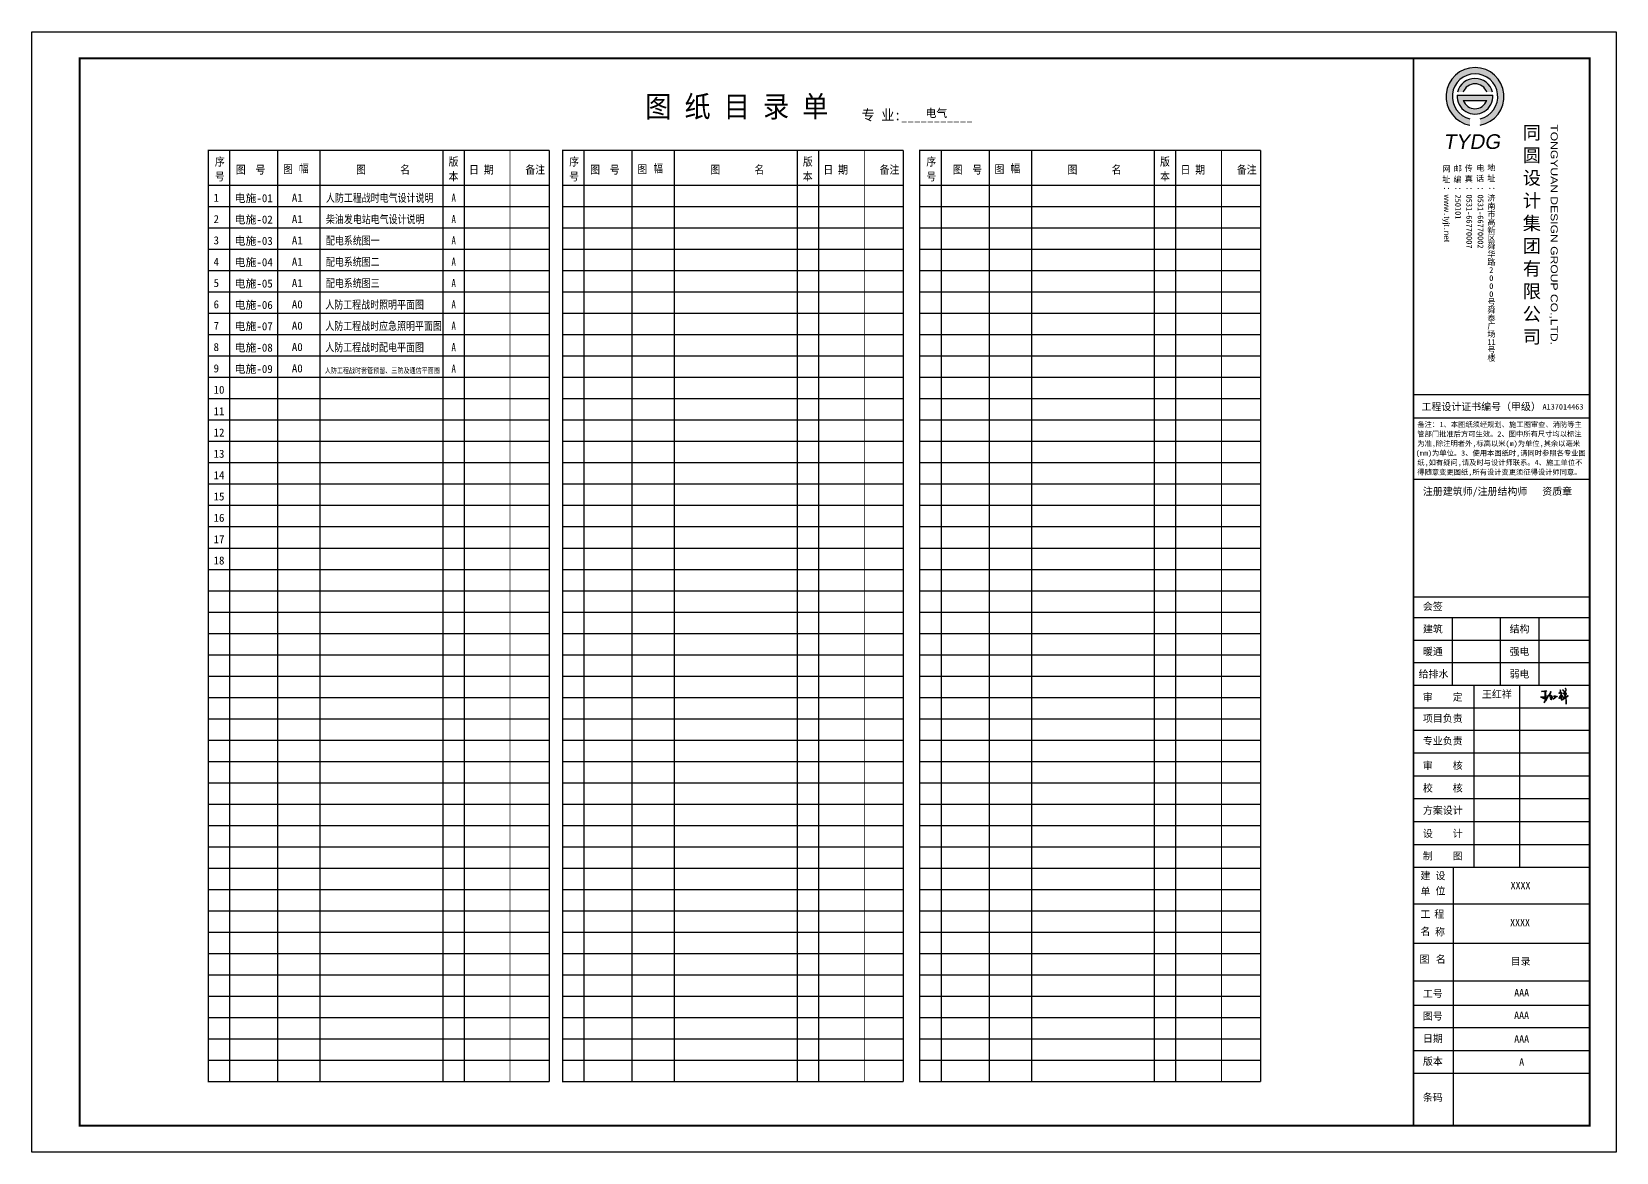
# Model space of a CAD drawing. Extents: x 1680526 to 2359975, y 920307 to 3738831.
# Drawn here: x 1680526 to 1739926, y 992526 to 1034527 of the extents above; entities that cross this region are included whole.
import ezdxf
from ezdxf.enums import TextEntityAlignment as Align

# ---------------------------------------------------------------- set-up
doc = ezdxf.new("R2010")
doc.units = 0
doc.header["$LTSCALE"] = 1000
doc.layers.add('ECA_TK', color=7, linetype='Continuous')
doc.layers.add('tk', color=7, linetype='Continuous')
doc.styles.add('CCDI_T0G_01', font='arial.ttf')
doc.styles.add('SUNTXT', font='', dxfattribs={"height": 273})
doc.styles.add('tyad', font='swissk.ttf', dxfattribs={"height": 2.5})
doc.styles.add('TYDG_01', font='', dxfattribs={"width": 0.8})
doc.styles.add('TYDG_03', font='simhei.ttf', dxfattribs={"width": 0.8})
doc.styles.add('黑体', font='simhei.ttf', dxfattribs={"height": 10})
doc.styles.get('SUNTXT').set_extended_font_data('SimSun')
doc.styles.get('TYDG_01').set_extended_font_data('SimSun')
pattern_1 = [(45, (1011.0306, -2561.273), (-2.1213203, 2.1213203), [])]

# ---------------------------------------------------------------- blocks, each defined once
blk = doc.blocks.new('10B_A2')
at = {"layer": 'ECA_TK'}
h = blk.add_hatch(color=256, dxfattribs=at)
h.paths.add_polyline_path([(539.16, 384.97), (539.16, 387.39, -8.823966), (542.97, 387.39), (542.97, 384.98, 11.333343)])
h.paths.add_polyline_path([(534.52, 397.34), (536.6, 397.34, -0.711417), (545.46, 397.34), (547.54, 397.34, 0.79114)], flags=17)
h.paths.add_polyline_path([(534.36, 396.27, 1.071858), (547.7, 396.27)], flags=17)
h.paths.add_polyline_path([(545.44, 394.21, -0.701619), (536.62, 394.21)], flags=16)
for p, q in [((0, 420), (594, 420)), ((0, 0), (0, 420)), ((594, 420), (594, 0)), ((518, 10), (518, 410)), ((518, 10), (518, 410)), ((518, 10), (518, 410)), ((518, 10), (518, 410)), ((534.36, 396.27), (547.7, 396.27)), ((536.62, 394.21), (545.44, 394.21)), ((518, 208.19), (584, 208.19)), ((518, 200.44), (584, 200.44)), ((532.58, 175.09), (532.58, 200.44)), ((550.5, 200.44), (550.5, 175.09)), ((565.08, 175.09), (565.08, 200.44)), ((518, 191.99), (584, 191.99)), ((518, 183.54), (584, 183.54)), ((518, 175.09), (584, 175.09)), ((540.68, 106.89), (540.68, 175.09)), ((557.77, 175.09), (557.77, 106.89)), ((518, 166.64), (584, 166.64)), ((518, 158.19), (584, 158.19)), ((518, 149.74), (584, 149.74)), ((518, 141.09), (584, 141.09)), ((518, 132.64), (584, 132.64)), ((518, 123.99), (584, 123.99)), ((518, 115.34), (584, 115.34)), ((518, 106.89), (584, 106.89)), ((533.03, 10), (533.03, 106.89)), ((518, 93.15), (584, 93.15)), ((518, 78.44), (584, 78.44)), ((584, 64.19), (518, 64.19)), ((518, 55.16), (584, 55.16)), ((584, 46.61), (518, 46.61)), ((584, 38.06), (518, 38.06)), ((584, 29.51), (518, 29.51)), ((594, 0), (0, 0))]:
    blk.add_line(p, q, dxfattribs=at)
at = {"layer": 'ECA_TK', "const_width": 0.8}
blk.add_lwpolyline([(18, 410), (18, 10), (584, 10), (584, 410)], close=True, dxfattribs=at)
at = {"layer": 'ECA_TK', "const_width": 0.5}
for points in [[(518, 410), (518, 10)], [(584, 283.96), (518, 283.96)], [(584, 283.96), (518, 283.96)], [(584, 283.96), (518, 283.96)], [(584, 275.25), (518, 275.25)], [(518, 252.19), (584, 252.19)]]:
    blk.add_lwpolyline(points, dxfattribs=at)
at = {"layer": 'ECA_TK'}
for centre, radius, start, end in [((541.05, 395.69), 10.88, 280.13244, 259.96265), ((541.05, 395.69), 8.52, 282.99261, 257.13015), ((541.03, 395.8), 6.69, 13.30217, 166.69783), ((541.03, 395.8), 4.69, 19.14259, 160.85741), ((541.03, 395.8), 6.69, 176.02725, 3.97275), ((541.03, 395.8), 4.69, 199.89154, 340.10846)]:
    blk.add_arc(centre, radius, start, end, dxfattribs=at)
at = {"layer": 'ECA_TK', "style": 'tyad', "oblique": 10}
blk.add_text('TYDG', height=5.5, dxfattribs=at).set_placement((529.12, 376.06))
at = {"layer": 'ECA_TK'}
for s, height, style, p in [('同', 5, '黑体', (558.94, 379.7)), ('圆', 5, '黑体', (558.94, 371.2)), ('网', 2.18, 'SUNTXT', (528.88, 367.55)), ('邮', 2.18, 'SUNTXT', (533.08, 367.58)), ('传', 2.18, 'SUNTXT', (537.17, 367.71)), ('电', 2.18, 'SUNTXT', (541.57, 367.81)), ('地', 2.18, 'SUNTXT', (545.61, 367.94)), ('设', 5, '黑体', (558.94, 362.7)), ('址', 2.18, 'SUNTXT', (528.74, 363.6)), ('编', 2.18, 'SUNTXT', (532.97, 363.57)), ('真', 2.18, 'SUNTXT', (537.17, 363.71)), ('话', 2.18, 'SUNTXT', (541.39, 363.87)), ('址', 2.18, 'SUNTXT', (545.62, 363.99)), ('济', 2.18, 'SUNTXT', (545.67, 356.58)), ('计', 5, '黑体', (558.94, 354.2)), ('市', 2.18, 'SUNTXT', (545.67, 350.58)), ('南', 2.18, 'SUNTXT', (545.67, 353.58)), ('集', 5, '黑体', (558.94, 345.7)), ('新', 2.18, 'SUNTXT', (545.67, 344.58)), ('高', 2.18, 'SUNTXT', (545.67, 347.58)), ('舜', 2.18, 'SUNTXT', (545.67, 338.58)), ('区', 2.18, 'SUNTXT', (545.67, 341.58)), ('团', 5, '黑体', (558.94, 337.2)), ('路', 2.18, 'SUNTXT', (545.67, 332.58)), ('华', 2.18, 'SUNTXT', (545.67, 335.58)), ('有', 5, '黑体', (558.94, 328.7)), ('2', 2.18, 'SUNTXT', (546.36, 329.58)), ('0', 2.18, 'SUNTXT', (546.36, 326.58)), ('0', 2.18, 'SUNTXT', (546.36, 323.58)), ('0', 2.18, 'SUNTXT', (546.36, 320.58)), ('限', 5, '黑体', (558.94, 320.2)), ('舜', 2.18, 'SUNTXT', (545.67, 314.58)), ('号', 2.18, 'SUNTXT', (545.67, 317.58)), ('公', 5, '黑体', (558.94, 311.7)), ('泰', 2.18, 'SUNTXT', (545.67, 311.58)), ('广', 2.18, 'SUNTXT', (545.67, 308.58)), ('场', 2.18, 'SUNTXT', (545.67, 305.58)), ('11', 2.18, 'SUNTXT', (545.67, 302.58)), ('司', 5, '黑体', (558.94, 303.2)), ('楼', 2.18, 'SUNTXT', (545.69, 296.58)), ('号', 2.18, 'SUNTXT', (545.67, 299.58)), ('备注：', 1.949, 'SUNTXT', (519.4, 271.82)), ('1', 1.95, 'SUNTXT', (527.72, 271.82)), ('、本图纸须经规划、施工图审查、消防等主', 1.9493, 'SUNTXT', (529.23, 271.82)), ('管部门批准后方可生效。2、图中所有尺寸均以标注', 1.9493, 'SUNTXT', (519.4, 268.25)), ('(mm)为单位。3、使用本图纸时,请同时参照各专业图', 1.9493, 'SUNTXT', (518.81, 261.1)), ('为准,除注明者外,标高以米(m)为单位,其余以毫米', 1.9493, 'SUNTXT', (519.4, 264.67)), ('得随意变更图纸,所有设计变更须征得设计师同意。', 1.9493, 'SUNTXT', (519.4, 253.97)), ('纸,如有疑问,请及时与设计师联系。4、施工单位不', 1.9493, 'SUNTXT', (519.4, 257.54))]:
    blk.add_text(s, height=height, dxfattribs=dict(at, style=style)).set_placement(p)
at = {"layer": 'ECA_TK', "style": 'CCDI_T0G_01', "width": 1.25}
blk.add_text('TONGYUAN DESIGN GROUP CO.,LTD.', height=2.6, rotation=270, dxfattribs=at).set_placement((569.42, 385.28))
at = {"layer": 'ECA_TK', "linetype": 'Continuous', "style": 'SUNTXT'}
for s, height, p in [('工程设计证书编号（甲级）', 2.7342, (520.97, 278.09)), ('A137014463', 2.051, (566.34, 278.39)), ('注册建筑师/注册结构师   资质章', 2.7342, (521.5, 246.34)), ('会签', 2.734, (521.5, 203.24)), ('建筑', 2.734, (521.5, 194.79)), ('结构', 2.734, (554, 194.79)), ('暖通', 2.734, (521.5, 186.34)), ('强电', 2.734, (554, 186.34)), ('给排水', 2.734, (519.9, 177.89)), ('弱电', 2.734, (554, 177.89)), ('审    定', 2.734, (521.5, 169.24)), ('项目负责', 2.734, (521.5, 161.27)), ('专业负责', 2.734, (521.5, 152.82)), ('审    核', 2.734, (521.5, 143.6)), ('校    核', 2.734, (521.5, 135.15)), ('方案设计', 2.734, (521.5, 126.79)), ('设    计', 2.734, (521.5, 118.14)), ('制    图', 2.734, (521.5, 109.69)), ('建', 2.73, (520.59, 102.31)), ('设', 2.73, (526.21, 102.29)), ('单', 2.73, (520.59, 96.43)), ('位', 2.73, (526.21, 96.63)), ('工', 2.73, (520.58, 87.89)), ('程', 2.73, (525.78, 87.95)), ('名', 2.73, (520.58, 81.43)), ('称', 2.73, (526.05, 81.23)), ('图', 2.73, (520.25, 70.99)), ('名', 2.73, (526.34, 70.99)), ('工号', 2.734, (521.5, 58.07)), ('图号', 2.734, (521.5, 49.69)), ('日期', 2.734, (521.5, 41.28)), ('版本', 2.734, (521.5, 32.73)), ('条码', 2.734, (521.5, 19.24))]:
    blk.add_text(s, height=height, dxfattribs=at).set_placement(p)
at = {"layer": 'ECA_TK', "char_height": 2.18, "width": 39.1789, "attachment_point": 1, "rotation": 270, "style": 'SUNTXT'}
for s, insert in [('：{\\fArial|b0|i0|c134|p32;www}.{\\fArial|b0|i0|c134|p32;tyjt}.{\\fArial|b0|i0|c134|p32;net\\fArial|b0|i0|c0|p32;}', (531.56, 362.02)), ('：250101', (535.78, 362.02)), ('：0531-66770007', (540, 362.02)), ('：0531-66770002', (544.22, 362.02)), ('：', (548.56, 362.02))]:
    blk.add_mtext(s, dxfattribs=dict(at, insert=insert))
blk = doc.blocks.new('王红祥')
h = blk.add_hatch()
h.set_pattern_fill('ANSI31', color=256, scale=24, style=0)
h.set_pattern_definition(pattern_1)
h.paths.add_polyline_path([(-351, 38), (-352, 55), (-354, 85), (-353, 107), (-360, 140), (-357, 170), (-361, 206), (-363, 258), (-360, 295), (-358, 317), (-349, 324), (-331, 328), (-309, 329), (-299, 335), (-296, 342), (-328, 350), (-352, 347), (-379, 342), (-407, 341), (-431, 335), (-448, 333), (-473, 330), (-499, 335), (-519, 336), (-564, 336), (-582, 331), (-577, 314), (-521, 317), (-508, 316), (-470, 314), (-451, 314), (-427, 315), (-403, 317), (-381, 322), (-381, 314), (-381, 295), (-382, 278), (-383, 261), (-377, 193), (-377, 162), (-377, 132), (-375, 103), (-376, 73), (-376, 28), (-372, -8), (-390, -8), (-403, -1), (-418, 8), (-432, 7), (-445, 13), (-472, 13), (-505, 14), (-527, 13), (-548, 12), (-588, 16), (-611, 10), (-619, 4), (-623, -1), (-619, -6), (-612, -14), (-592, -18), (-573, -31), (-547, -49), (-526, -57), (-496, -72), (-472, -84), (-455, -91), (-427, -104), (-398, -112), (-373, -119), (-352, -134), (-356, -155), (-367, -174), (-374, -192), (-384, -209), (-397, -223), (-403, -235), (-421, -260), (-429, -277), (-433, -286), (-444, -302), (-443, -311), (-429, -311), (-412, -286), (-393, -260), (-381, -241), (-373, -221), (-363, -207), (-335, -159), (-316, -132), (-291, -95), (-286, -76), (-260, -41), (-248, -21), (-234, 9), (-224, 29), (-214, 53), (-205, 65), (-188, 87), (-182, 109), (-193, 102), (-214, 77), (-224, 58), (-237, 37), (-249, 15), (-252, -1), (-263, -22), (-282, -42), (-293, -65), (-324, -106), (-337, -124), (-339, -80), (-343, -56), (-345, -37), (-345, -18), (-354, 5)])
h.paths.add_polyline_path([(-371, -24), (-363, -49), (-362, -67), (-357, -90), (-350, -123), (-381, -106), (-403, -95), (-436, -79), (-481, -57), (-508, -46), (-552, -24), (-575, -14), (-594, 0), (-560, -5), (-515, -5), (-508, -5), (-473, -5), (-450, -5), (-399, -15)], flags=16)
h = blk.add_hatch()
h.set_pattern_fill('ANSI31', color=256, scale=24, style=0)
h.set_pattern_definition(pattern_1)
h.paths.add_polyline_path([(-26, 73), (-31, 86), (-37, 94), (-64, 91), (-100, 83), (-112, 68), (-133, 61), (-137, 65), (-141, 69), (-140, 81), (-135, 89), (-131, 99), (-125, 112), (-121, 126), (-116, 146), (-100, 187), (-86, 235), (-78, 256), (-71, 275), (-67, 295), (-73, 305), (-77, 299), (-85, 271), (-111, 192), (-132, 137), (-148, 91), (-155, 56), (-145, 49), (-129, 42), (-106, 60), (-86, 67), (-69, 76), (-50, 76), (-43, 76), (-43, 66), (-43, 50), (-44, 40), (-51, 19), (-52, 8), (-58, -2), (-65, -11), (-76, -21), (-89, -35), (-101, -48), (-115, -65), (-102, -71), (-86, -54), (-73, -41), (-61, -26), (-49, -13), (-31, -8), (-14, -6), (4, -4), (9, -12), (6, -21), (1, -33), (-4, -46), (-15, -68), (-23, -84), (-38, -113), (-55, -136), (-66, -143), (-70, -155), (-58, -153), (-47, -147), (-36, -135), (-32, -126), (-13, -93), (-1, -72), (11, -40), (17, -21), (18, -9), (11, 4), (-7, 9), (-27, 5), (-45, -3), (-42, 10), (-40, 24), (-35, 35), (-31, 42), (-23, 61)])
h = blk.add_hatch()
h.set_pattern_fill('ANSI31', color=256, scale=24, style=0)
h.set_pattern_definition(pattern_1)
h.paths.add_polyline_path([(192, -30), (224, -5), (261, 20), (288, 35), (285, 45), (266, 41), (252, 30), (237, 20), (201, -6), (172, -34), (178, -12), (187, 6), (193, 35), (192, 46), (190, 55), (187, 62), (179, 64), (149, 63), (122, 58), (96, 46), (78, 35), (77, 29), (84, 29), (93, 33), (107, 40), (124, 49), (138, 52), (159, 56), (181, 56), (183, 46), (185, 36), (185, 26), (181, 11), (175, 3), (169, -14), (163, -24), (157, -42), (143, -54), (135, -63), (123, -72), (109, -82), (94, -94), (84, -100), (76, -114), (86, -115), (95, -107), (105, -103), (112, -95), (137, -75), (165, -55)])
h = blk.add_hatch()
h.set_pattern_fill('ANSI31', color=256, scale=24, style=0)
h.set_pattern_definition(pattern_1)
h.paths.add_polyline_path([(526, 93), (517, 97), (522, 136), (529, 163), (533, 197), (540, 230), (528, 251), (513, 257), (499, 257), (474, 250), (450, 243), (420, 230), (399, 223), (393, 214), (411, 216), (436, 222), (467, 235), (498, 243), (517, 242), (526, 226), (521, 189), (514, 154), (506, 112), (490, 90), (469, 63), (450, 21), (431, -22), (407, -54), (394, -73), (402, -76), (411, -69), (426, -51), (445, -18), (462, 18), (477, 56), (497, 83), (510, 89), (540, 68), (538, 43), (534, 25), (533, 5), (526, -16), (519, -41), (510, -70), (500, -93), (489, -113), (495, -127), (505, -115), (516, -97), (522, -73), (534, -41), (542, -5), (547, 20), (557, 47), (559, 64), (568, 72), (582, 73), (587, 67), (598, 50), (600, 32), (610, 9), (615, -9), (623, -11), (618, 14), (611, 38), (607, 57), (579, 86), (563, 86), (550, 77), (536, 88)])
h = blk.add_hatch()
h.set_pattern_fill('ANSI31', color=256, scale=24, style=0)
h.set_pattern_definition(pattern_1)
h.paths.add_polyline_path([(492, 348), (486, 372), (479, 385), (467, 390), (450, 393), (448, 383), (469, 378), (476, 358), (479, 340), (472, 327), (468, 310), (456, 292), (449, 273), (472, 294), (485, 317), (491, 330)])
h = blk.add_hatch()
h.set_pattern_fill('ANSI31', color=256, scale=24, style=0)
h.set_pattern_definition(pattern_1)
h.paths.add_polyline_path([(788, 134), (797, 143), (811, 181), (796, 194), (786, 190), (765, 182), (769, 213), (773, 218), (780, 230), (788, 255), (778, 265), (763, 241), (756, 213), (745, 191), (744, 174), (733, 163), (720, 153), (704, 142), (688, 132), (686, 120), (701, 119), (715, 130), (753, 162), (777, 134), (769, 170), (792, 181), (799, 172), (788, 148), (777, 134), (753, 162), (764, 132), (762, 114), (765, 81), (773, 40), (776, 18), (777, -7), (735, -31), (680, -67), (617, -117), (539, -175), (567, -165), (615, -133), (673, -93), (722, -58), (777, -26), (785, -100), (790, -172), (792, -235), (794, -296), (792, -346), (790, -397), (798, -376), (807, -302), (807, -196), (791, -20), (840, 13), (866, 26), (894, 48), (913, 59), (910, 78), (888, 72), (862, 48), (836, 31), (789, 1), (786, 22), (783, 48), (779, 90), (778, 110)])
h = blk.add_hatch()
h.set_pattern_fill('ANSI31', color=256, scale=24, style=0)
h.set_pattern_definition(pattern_1)
h.paths.add_polyline_path([(670, 356), (653, 365), (635, 385), (623, 396), (613, 398), (607, 391), (619, 381), (635, 366), (654, 351), (672, 337), (685, 330), (687, 337), (678, 347)])
h = blk.add_hatch()
h.set_pattern_fill('ANSI31', color=256, scale=24, style=0)
h.set_pattern_definition(pattern_1)
h.paths.add_polyline_path([(706, 2), (688, -24), (665, -60), (617, -117), (681, -53), (706, -14), (729, 22), (742, 39), (765, 81), (762, 114), (754, 84), (730, 43)])
h = blk.add_hatch()
h.set_pattern_fill('ANSI31', color=256, scale=24, style=0)
h.set_pattern_definition(pattern_1)
h.paths.add_polyline_path([(715, 258), (694, 235), (661, 218), (645, 209), (635, 189), (649, 186), (659, 198), (698, 221), (726, 241), (744, 250), (763, 241), (778, 265), (757, 262), (751, 269), (752, 288), (774, 327), (793, 385), (798, 413), (794, 441), (770, 466), (762, 477), (747, 473), (761, 461), (771, 450), (780, 440), (785, 421), (780, 393), (769, 352), (748, 309), (730, 280)])
for p, q in [((777, 134), (753, 162)), ((765, 81), (762, 114)), ((763, 241), (778, 265))]:
    blk.add_line(p, q)
for points in [[(-582, 331), (-564, 336), (-519, 336), (-499, 335), (-473, 330), (-448, 333), (-431, 335), (-407, 341), (-379, 342), (-352, 347), (-328, 350), (-296, 342), (-299, 335), (-309, 329), (-331, 328), (-349, 324), (-358, 317), (-360, 295), (-363, 258), (-361, 206), (-357, 170), (-360, 140), (-353, 107), (-354, 85), (-352, 55), (-351, 38), (-354, 5), (-345, -18), (-345, -37), (-343, -56), (-339, -80), (-337, -124), (-324, -106), (-293, -65), (-282, -42), (-263, -22), (-252, -1), (-249, 15), (-237, 37), (-224, 58), (-214, 77), (-193, 102), (-182, 109), (-188, 87), (-205, 65), (-214, 53), (-224, 29), (-234, 9), (-248, -21), (-260, -41), (-286, -76), (-291, -95), (-316, -132), (-335, -159), (-363, -207), (-373, -221), (-381, -241), (-393, -260), (-412, -286), (-429, -311), (-443, -311), (-444, -302), (-433, -286), (-429, -277), (-421, -260), (-403, -235), (-397, -223), (-384, -209), (-374, -192), (-367, -174), (-356, -155), (-352, -134), (-373, -119), (-398, -112), (-427, -104), (-455, -91), (-472, -84), (-496, -72), (-526, -57), (-547, -49), (-573, -31), (-592, -18), (-612, -14), (-619, -6), (-623, -1), (-619, 4), (-611, 10), (-588, 16), (-548, 12), (-527, 13), (-505, 14), (-472, 13), (-445, 13), (-432, 7), (-418, 8), (-403, -1), (-390, -8), (-372, -8), (-376, 28), (-376, 73), (-375, 103), (-377, 132), (-377, 162), (-377, 193), (-383, 261), (-382, 278), (-381, 295), (-381, 314), (-381, 322), (-403, 317), (-427, 315), (-451, 314), (-470, 314), (-508, 316), (-521, 317), (-577, 314), (-582, 331)], [(-594, 0), (-560, -5), (-515, -5), (-508, -5), (-473, -5), (-450, -5), (-399, -15), (-371, -24), (-363, -49), (-362, -67), (-357, -90), (-350, -123), (-381, -106), (-403, -95), (-436, -79), (-481, -57), (-508, -46), (-552, -24), (-575, -14), (-594, 0)], [(-73, 305), (-67, 295), (-71, 275), (-78, 256), (-86, 235), (-100, 187), (-116, 146), (-121, 126), (-125, 112), (-131, 99), (-135, 89), (-140, 81), (-141, 69), (-137, 65), (-133, 61), (-112, 68), (-100, 83), (-64, 91), (-37, 94), (-31, 86), (-26, 73), (-23, 61), (-31, 42), (-35, 35), (-40, 24), (-42, 10), (-45, -3), (-27, 5), (-7, 9), (11, 4), (18, -9), (17, -21), (11, -40), (-1, -72), (-13, -93), (-32, -126), (-36, -135), (-47, -147), (-58, -153), (-70, -155), (-66, -143), (-55, -136), (-38, -113), (-23, -84), (-15, -68), (-4, -46), (1, -33), (6, -21), (9, -12), (4, -4), (-14, -6), (-31, -8), (-49, -13), (-61, -26), (-73, -41), (-86, -54), (-102, -71), (-115, -65), (-101, -48), (-89, -35), (-76, -21), (-65, -11), (-58, -2), (-52, 8), (-51, 19), (-44, 40), (-43, 50), (-43, 66), (-43, 76), (-50, 76), (-69, 76), (-86, 67), (-106, 60), (-129, 42), (-145, 49), (-155, 56), (-148, 91), (-132, 137), (-111, 192), (-85, 271), (-77, 299), (-73, 305)], [(78, 35), (96, 46), (122, 58), (149, 63), (179, 64), (187, 62), (190, 55), (192, 46), (193, 35), (187, 6), (178, -12), (172, -34), (201, -6), (237, 20), (252, 30), (266, 41), (285, 45), (288, 35), (261, 20), (224, -5), (192, -30), (165, -55), (137, -75), (112, -95), (105, -103), (95, -107), (86, -115), (76, -114), (84, -100), (94, -94), (109, -82), (123, -72), (135, -63), (143, -54), (157, -42), (163, -24), (169, -14), (175, 3), (181, 11), (185, 26), (185, 36), (183, 46), (181, 56), (159, 56), (138, 52), (124, 49), (107, 40), (93, 33), (84, 29), (77, 29), (78, 35)], [(536, 88), (550, 77), (563, 86), (579, 86), (607, 57), (611, 38), (618, 14), (623, -11), (615, -9), (610, 9), (600, 32), (598, 50), (587, 67), (582, 73), (568, 72), (559, 64), (557, 47), (547, 20), (542, -5), (534, -41), (522, -73), (516, -97), (505, -115), (495, -127), (489, -113), (500, -93), (510, -70), (519, -41), (526, -16), (533, 5), (534, 25), (538, 43), (540, 68), (510, 89), (497, 83), (477, 56), (462, 18), (445, -18), (426, -51), (411, -69), (402, -76), (394, -73), (407, -54), (431, -22), (450, 21), (469, 63), (490, 90), (506, 112), (514, 154), (521, 189), (526, 226), (517, 242), (498, 243), (467, 235), (436, 222), (411, 216), (393, 214), (399, 223)], [(399, 223), (420, 230), (450, 243), (474, 250), (499, 257), (513, 257), (528, 251), (540, 230), (533, 197), (529, 163), (522, 136), (517, 97), (526, 93), (536, 88)], [(448, 383), (469, 378), (476, 358), (479, 340), (472, 327), (468, 310), (456, 292), (449, 273), (472, 294), (485, 317), (491, 330), (492, 348), (486, 372), (479, 385), (467, 390), (450, 393), (448, 383)], [(747, 473), (761, 461), (771, 450), (780, 440), (785, 421), (780, 393), (769, 352), (748, 309), (730, 280), (715, 258), (694, 235), (661, 218), (645, 209), (635, 189), (649, 186), (659, 198), (698, 221), (726, 241), (744, 250), (763, 241), (756, 213), (745, 191), (744, 174), (733, 163), (720, 153), (704, 142), (688, 132), (686, 120), (701, 119), (715, 130), (753, 162), (764, 132), (762, 114), (754, 84), (730, 43), (706, 2), (688, -24), (665, -60), (617, -117), (681, -53), (706, -14), (729, 22), (742, 39), (765, 81), (773, 40), (776, 18), (777, -7), (735, -31), (680, -67), (617, -117), (585, -141), (617, -117), (617, -117), (539, -175), (567, -165), (615, -133), (673, -93), (722, -58), (777, -26), (785, -100), (790, -172), (792, -235), (794, -296), (792, -346), (790, -397), (798, -376), (807, -302), (807, -196), (791, -20), (840, 13), (866, 26), (894, 48), (913, 59), (910, 78), (888, 72), (862, 48), (836, 31), (789, 1), (786, 22), (783, 48), (779, 90), (778, 110), (788, 134), (797, 143), (811, 181), (796, 194), (786, 190), (765, 182), (769, 213), (773, 218), (780, 230), (788, 255), (778, 265), (757, 262), (751, 269), (752, 288), (774, 327), (793, 385), (798, 413), (794, 441), (770, 466), (762, 477), (747, 473)], [(613, 398), (607, 391), (619, 381), (635, 366), (654, 351), (672, 337), (685, 330), (687, 337), (678, 347), (670, 356), (653, 365), (635, 385), (623, 396), (613, 398)], [(769, 170), (792, 181), (799, 172), (788, 148), (777, 134), (769, 170)]]:
    blk.add_lwpolyline(points)

msp = doc.modelspace()

# ---------------------------------------------------------------- linework, layer by layer
at = {"color": 7}
for p, q in [((1687943.7, 1030075.2), (1687943.7, 995175.2)), ((1687943.7, 1030075.2), (1687943.7, 995175.2)), ((1689741.6, 1030075.2), (1689741.6, 995175.2)), ((1689741.6, 1030075.2), (1689741.6, 995175.2)), ((1691330.4, 1030075.2), (1691330.4, 995175.2)), ((1691330.4, 1030075.2), (1691330.4, 995175.2)), ((1695937.5, 1030075.2), (1695937.5, 995175.2)), ((1696737.5, 1030075.2), (1696737.5, 995175.2)), ((1701224.7, 1030075.2), (1701224.7, 995175.2)), ((1701224.7, 1030075.2), (1701224.7, 995175.2)), ((1703022.6, 1030075.2), (1703022.6, 995175.2)), ((1703022.6, 1030075.2), (1703022.6, 995175.2)), ((1704611.5, 1030075.2), (1704611.5, 995175.2)), ((1704611.5, 1030075.2), (1704611.5, 995175.2)), ((1709218.6, 1030075.2), (1709218.6, 995175.2)), ((1710018.6, 1030075.2), (1710018.6, 995175.2)), ((1714614.1, 1030075.2), (1714614.1, 995175.2)), ((1714614.1, 1030075.2), (1714614.1, 995175.2)), ((1716412, 1030075.2), (1716412, 995175.2)), ((1716412, 1030075.2), (1716412, 995175.2)), ((1718000.9, 1030075.2), (1718000.9, 995175.2)), ((1718000.9, 1030075.2), (1718000.9, 995175.2)), ((1722608, 1030075.2), (1722608, 995175.2)), ((1723408, 1030075.2), (1723408, 995175.2)), ((1687143.7, 1028775.2), (1699924.7, 1028775.2)), ((1700424.7, 1028775.2), (1713205.8, 1028775.2)), ((1713814.1, 1028775.2), (1726595.2, 1028775.2)), ((1687143.7, 1027975.2), (1699924.7, 1027975.2)), ((1700424.7, 1027975.2), (1713205.8, 1027975.2)), ((1713814.1, 1027975.2), (1726595.2, 1027975.2)), ((1687143.7, 1027175.2), (1699924.7, 1027175.2)), ((1700424.7, 1027175.2), (1713205.8, 1027175.2)), ((1713814.1, 1027175.2), (1726595.2, 1027175.2)), ((1687143.7, 1026375.2), (1699924.7, 1026375.2)), ((1700424.7, 1026375.2), (1713205.8, 1026375.2)), ((1713814.1, 1026375.2), (1726595.2, 1026375.2)), ((1687143.7, 1025575.2), (1699924.7, 1025575.2)), ((1700424.7, 1025575.2), (1713205.8, 1025575.2)), ((1713814.1, 1025575.2), (1726595.2, 1025575.2)), ((1687143.7, 1024775.2), (1699924.7, 1024775.2)), ((1700424.7, 1024775.2), (1713205.8, 1024775.2)), ((1713814.1, 1024775.2), (1726595.2, 1024775.2)), ((1687143.7, 1023975.2), (1699924.7, 1023975.2)), ((1700424.7, 1023975.2), (1713205.8, 1023975.2)), ((1713814.1, 1023975.2), (1726595.2, 1023975.2)), ((1687143.7, 1023175.2), (1699924.7, 1023175.2)), ((1700424.7, 1023175.2), (1713205.8, 1023175.2)), ((1713814.1, 1023175.2), (1726595.2, 1023175.2)), ((1687143.7, 1022375.2), (1699924.7, 1022375.2)), ((1700424.7, 1022375.2), (1713205.8, 1022375.2)), ((1713814.1, 1022375.2), (1726595.2, 1022375.2)), ((1687143.7, 1021575.2), (1699924.7, 1021575.2)), ((1700424.7, 1021575.2), (1713205.8, 1021575.2)), ((1713814.1, 1021575.2), (1726595.2, 1021575.2)), ((1687143.7, 1020775.2), (1699924.7, 1020775.2)), ((1700424.7, 1020775.2), (1713205.8, 1020775.2)), ((1713814.1, 1020775.2), (1726595.2, 1020775.2)), ((1687143.7, 1019975.2), (1699924.7, 1019975.2)), ((1700424.7, 1019975.2), (1713205.8, 1019975.2)), ((1713814.1, 1019975.2), (1726595.2, 1019975.2)), ((1687143.7, 1019175.2), (1699924.7, 1019175.2)), ((1700424.7, 1019175.2), (1713205.8, 1019175.2)), ((1713814.1, 1019175.2), (1726595.2, 1019175.2)), ((1687143.7, 1018375.2), (1699924.7, 1018375.2)), ((1700424.7, 1018375.2), (1713205.8, 1018375.2)), ((1713814.1, 1018375.2), (1726595.2, 1018375.2)), ((1687143.7, 1017575.2), (1699924.7, 1017575.2)), ((1700424.7, 1017575.2), (1713205.8, 1017575.2)), ((1713814.1, 1017575.2), (1726595.2, 1017575.2)), ((1687143.7, 1016775.2), (1699924.7, 1016775.2)), ((1700424.7, 1016775.2), (1713205.8, 1016775.2)), ((1713814.1, 1016775.2), (1726595.2, 1016775.2)), ((1687143.7, 1015975.2), (1699924.7, 1015975.2)), ((1687143.7, 1015975.2), (1699924.7, 1015975.2)), ((1700424.7, 1015975.2), (1713205.8, 1015975.2)), ((1700424.7, 1015975.2), (1713205.8, 1015975.2)), ((1713814.1, 1015975.2), (1726595.2, 1015975.2)), ((1713814.1, 1015975.2), (1726595.2, 1015975.2)), ((1687143.7, 1015175.2), (1699924.7, 1015175.2)), ((1700424.7, 1015175.2), (1713205.8, 1015175.2)), ((1713814.1, 1015175.2), (1726595.2, 1015175.2)), ((1687143.7, 1014375.2), (1699924.7, 1014375.2)), ((1700424.7, 1014375.2), (1713205.8, 1014375.2)), ((1713814.1, 1014375.2), (1726595.2, 1014375.2)), ((1687143.7, 1013575.2), (1699924.7, 1013575.2)), ((1700424.7, 1013575.2), (1713205.8, 1013575.2)), ((1713814.1, 1013575.2), (1726595.2, 1013575.2)), ((1687143.7, 1012775.2), (1699924.7, 1012775.2)), ((1700424.7, 1012775.2), (1713205.8, 1012775.2)), ((1713814.1, 1012775.2), (1726595.2, 1012775.2)), ((1687143.7, 1011975.2), (1699924.7, 1011975.2)), ((1700424.7, 1011975.2), (1713205.8, 1011975.2)), ((1713814.1, 1011975.2), (1726595.2, 1011975.2)), ((1687143.7, 1011175.2), (1699924.7, 1011175.2)), ((1700424.7, 1011175.2), (1713205.8, 1011175.2)), ((1713814.1, 1011175.2), (1726595.2, 1011175.2)), ((1687143.7, 1010375.2), (1699924.7, 1010375.2)), ((1687143.7, 1010375.2), (1699924.7, 1010375.2)), ((1687143.7, 1010375.2), (1699924.7, 1010375.2)), ((1700424.7, 1010375.2), (1713205.8, 1010375.2)), ((1700424.7, 1010375.2), (1713205.8, 1010375.2)), ((1700424.7, 1010375.2), (1713205.8, 1010375.2)), ((1713814.1, 1010375.2), (1726595.2, 1010375.2)), ((1713814.1, 1010375.2), (1726595.2, 1010375.2)), ((1713814.1, 1010375.2), (1726595.2, 1010375.2)), ((1687143.7, 1009575.2), (1699924.7, 1009575.2)), ((1700424.7, 1009575.2), (1713205.8, 1009575.2)), ((1713814.1, 1009575.2), (1726595.2, 1009575.2)), ((1687143.7, 1008775.2), (1699924.7, 1008775.2)), ((1700424.7, 1008775.2), (1713205.8, 1008775.2)), ((1713814.1, 1008775.2), (1726595.2, 1008775.2)), ((1687143.7, 1007975.2), (1699924.7, 1007975.2)), ((1700424.7, 1007975.2), (1713205.8, 1007975.2)), ((1713814.1, 1007975.2), (1726595.2, 1007975.2)), ((1687143.7, 1007175.2), (1699924.7, 1007175.2)), ((1700424.7, 1007175.2), (1713205.8, 1007175.2)), ((1713814.1, 1007175.2), (1726595.2, 1007175.2)), ((1687143.7, 1006375.2), (1699924.7, 1006375.2)), ((1700424.7, 1006375.2), (1713205.8, 1006375.2)), ((1713814.1, 1006375.2), (1726595.2, 1006375.2)), ((1687143.7, 1005575.2), (1699924.7, 1005575.2)), ((1700424.7, 1005575.2), (1713205.8, 1005575.2)), ((1713814.1, 1005575.2), (1726595.2, 1005575.2)), ((1687143.7, 1004775.2), (1699924.7, 1004775.2)), ((1687143.7, 1004775.2), (1699924.7, 1004775.2)), ((1700424.7, 1004775.2), (1713205.8, 1004775.2)), ((1700424.7, 1004775.2), (1713205.8, 1004775.2)), ((1713814.1, 1004775.2), (1726595.2, 1004775.2)), ((1713814.1, 1004775.2), (1726595.2, 1004775.2)), ((1687143.7, 1003975.2), (1699924.7, 1003975.2)), ((1700424.7, 1003975.2), (1713205.8, 1003975.2)), ((1713814.1, 1003975.2), (1726595.2, 1003975.2)), ((1687143.7, 1003175.2), (1699924.7, 1003175.2)), ((1700424.7, 1003175.2), (1713205.8, 1003175.2)), ((1713814.1, 1003175.2), (1726595.2, 1003175.2)), ((1687143.7, 1002375.2), (1699924.7, 1002375.2)), ((1700424.7, 1002375.2), (1713205.8, 1002375.2)), ((1713814.1, 1002375.2), (1726595.2, 1002375.2)), ((1687143.7, 1001575.2), (1699924.7, 1001575.2)), ((1687143.7, 1001575.2), (1699924.7, 1001575.2)), ((1687143.7, 1001575.2), (1699924.7, 1001575.2)), ((1687143.7, 1001575.2), (1699924.7, 1001575.2)), ((1700424.7, 1001575.2), (1713205.8, 1001575.2)), ((1700424.7, 1001575.2), (1713205.8, 1001575.2)), ((1700424.7, 1001575.2), (1713205.8, 1001575.2)), ((1700424.7, 1001575.2), (1713205.8, 1001575.2)), ((1713814.1, 1001575.2), (1726595.2, 1001575.2)), ((1713814.1, 1001575.2), (1726595.2, 1001575.2)), ((1713814.1, 1001575.2), (1726595.2, 1001575.2)), ((1713814.1, 1001575.2), (1726595.2, 1001575.2)), ((1687143.7, 1000775.2), (1699924.7, 1000775.2)), ((1700424.7, 1000775.2), (1713205.8, 1000775.2)), ((1713814.1, 1000775.2), (1726595.2, 1000775.2)), ((1687143.7, 999975.2), (1699924.7, 999975.2)), ((1687143.7, 999975.2), (1699924.7, 999975.2)), ((1700424.7, 999975.2), (1713205.8, 999975.2)), ((1700424.7, 999975.2), (1713205.8, 999975.2)), ((1713814.1, 999975.2), (1726595.2, 999975.2)), ((1713814.1, 999975.2), (1726595.2, 999975.2)), ((1687143.7, 999175.2), (1699924.7, 999175.2)), ((1700424.7, 999175.2), (1713205.8, 999175.2)), ((1713814.1, 999175.2), (1726595.2, 999175.2)), ((1687143.7, 998375.2), (1699924.7, 998375.2)), ((1700424.7, 998375.2), (1713205.8, 998375.2)), ((1713814.1, 998375.2), (1726595.2, 998375.2)), ((1687143.7, 997575.2), (1699924.7, 997575.2)), ((1700424.7, 997575.2), (1713205.8, 997575.2)), ((1713814.1, 997575.2), (1726595.2, 997575.2)), ((1687143.7, 996775.2), (1699924.7, 996775.2)), ((1700424.7, 996775.2), (1713205.8, 996775.2)), ((1713814.1, 996775.2), (1726595.2, 996775.2)), ((1687143.7, 995975.2), (1699924.7, 995975.2)), ((1700424.7, 995975.2), (1713205.8, 995975.2)), ((1713814.1, 995975.2), (1726595.2, 995975.2))]:
    msp.add_line(p, q, dxfattribs=at)
for points, const_width in [([(1699924.7, 1030075.2), (1687143.7, 1030075.2), (1687143.7, 995175.2), (1699924.7, 995175.2)], 50), ([(1698457.5, 1030075.2), (1698457.5, 995175.2)], 30), ([(1699924.7, 1030075.2), (1699924.7, 995175.2)], 50), ([(1713205.8, 1030075.2), (1700424.7, 1030075.2), (1700424.7, 995175.2), (1713205.8, 995175.2)], 50), ([(1711738.6, 1030075.2), (1711738.6, 995175.2)], 30), ([(1713205.8, 1030075.2), (1713205.8, 995175.2)], 50), ([(1726595.2, 1030075.2), (1713814.1, 1030075.2), (1713814.1, 995175.2), (1726595.2, 995175.2)], 50), ([(1725128, 1030075.2), (1725128, 995175.2)], 30), ([(1726595.2, 1030075.2), (1726595.2, 995175.2)], 50)]:
    msp.add_lwpolyline(points, dxfattribs=dict(const_width=const_width))

# ---------------------------------------------------------------- block references
at = {"xscale": 0.6666666666666662, "yscale": 0.6666666666666662, "zscale": 0.6666666666666662}
msp.add_blockref('王红祥', (1737514.4, 1009590.5), dxfattribs=at)
at = {"layer": 'ECA_TK', "xscale": 100, "yscale": 100, "zscale": 100}
msp.add_blockref('10B_A2', (1680525.9, 992526.3), dxfattribs=at)

# ---------------------------------------------------------------- texts
at = {"color": 7, "style": 'TYDG_03', "width": 0.9}
for s, height, p in [('图 纸 目 录 单', 800, (1706957.8, 1031322.5)), ('专 业:___________', 400, (1713719.8, 1031204.2))]:
    msp.add_text(s, height=height, dxfattribs=at).set_placement(p, align=Align.CENTER)
at = {"style": 'SUNTXT'}
msp.add_text('电气', height=300, dxfattribs=at).set_placement((1714029.6, 1031322.4))
at = {"color": 7, "linetype": 'Continuous', "style": 'TYDG_01', "width": 0.9}
for s, p in [('序', (1687577.6, 1029505.1)), ('图  号', (1688731.8, 1029203.2)), ('图', (1690132.5, 1029221.8)), ('幅', (1690726.7, 1029251.7)), ('图       名', (1693695.4, 1029205.2)), ('版', (1696336.5, 1029505.1)), ('日 期', (1697382.2, 1029203.2)), ('备注', (1699401.2, 1029203.2)), ('序', (1700858.7, 1029505.1)), ('图  号', (1702012.9, 1029203.2)), ('图', (1703413.5, 1029221.8)), ('幅', (1704007.7, 1029251.7)), ('图       名', (1706976.5, 1029205.2)), ('版', (1709617.6, 1029505.1)), ('日 期', (1710663.3, 1029203.2)), ('备注', (1712682.2, 1029203.2)), ('序', (1714248.1, 1029505.1)), ('图  号', (1715602.3, 1029203.2)), ('图', (1716802.9, 1029221.8)), ('幅', (1717397.1, 1029251.7)), ('图       名', (1720365.9, 1029205.2)), ('版', (1723007, 1029505.1)), ('日 期', (1724052.7, 1029203.2)), ('备注', (1726071.6, 1029203.2)), ('号', (1687577.6, 1028950.2)), ('本', (1696336.5, 1028950.2)), ('号', (1700858.7, 1028950.2)), ('本', (1709617.6, 1028950.2)), ('号', (1714248.1, 1028950.2)), ('本', (1723007, 1028950.2))]:
    msp.add_text(s, height=300, dxfattribs=at).set_placement(p, align=Align.CENTER)
at = {"style": 'SUNTXT', "width": 0.8}
for s, height, p in [('人防工程战时电气设计说明', 300, (1691553.8, 1028146)), ('A', 300, (1696262.5, 1028152.7)), ('柴油发电站电气设计说明 ', 300, (1691553.8, 1027346)), ('A', 300, (1696262.5, 1027352.7)), ('配电系统图一', 300, (1691553.8, 1026546)), ('A', 300, (1696262.5, 1026552.7)), ('配电系统图二', 300, (1691552.5, 1025747.7)), ('A', 300, (1696262.5, 1025752.7)), ('配电系统图三', 300, (1691552.5, 1024947.7)), ('A', 300, (1696262.5, 1024952.7)), ('人防工程战时照明平面图', 300, (1691532.5, 1024144.4)), ('A', 300, (1696262.5, 1024152.7)), ('人防工程战时应急照明平面图', 300, (1691532.5, 1023344.4)), ('A', 300, (1696262.5, 1023352.7)), ('人防工程战时配电平面图', 300, (1691532.5, 1022544.4)), ('A', 300, (1696262.5, 1022552.7)), ('人防工程战时套管预留、三防及通信平面图', 202.5, (1691512.3, 1021727.4)), ('A', 300, (1696262.5, 1021752.7))]:
    msp.add_text(s, height=height, dxfattribs=at).set_placement(p)
at = {"char_height": 300, "attachment_point": 7, "style": 'SUNTXT'}
for s, insert in [('1', (1687343.7, 1028152.7)), ('电施-01', (1688131.9, 1028102.7)), ('A1', (1690277.6, 1028152.7)), ('2', (1687343.7, 1027352.7)), ('电施-02', (1688131.9, 1027302.7)), ('A1', (1690277.6, 1027352.7)), ('3', (1687343.7, 1026552.7)), ('电施-03', (1688131.9, 1026502.7)), ('A1', (1690277.6, 1026552.7)), ('4', (1687343.7, 1025752.7)), ('电施-04', (1688131.9, 1025702.7)), ('A1', (1690277.6, 1025752.7)), ('5', (1687343.7, 1024952.7)), ('电施-05', (1688131.9, 1024902.7)), ('A1', (1690277.6, 1024952.7)), ('6', (1687343.7, 1024152.7)), ('电施-06', (1688131.9, 1024102.7)), ('A0', (1690277.6, 1024152.7)), ('7', (1687343.7, 1023352.7)), ('电施-07', (1688131.9, 1023302.7)), ('A0', (1690277.6, 1023352.7)), ('电施-08', (1688131.9, 1022502.7)), ('8', (1687343.7, 1022552.7)), ('A0', (1690277.6, 1022552.7)), ('9', (1687343.7, 1021752.7)), ('电施-09', (1688131.9, 1021702.7)), ('A0', (1690277.6, 1021752.7)), ('10', (1687343.7, 1020952.7)), ('11', (1687343.7, 1020152.7)), ('12', (1687343.7, 1019352.7)), ('13', (1687343.7, 1018552.7)), ('14', (1687343.7, 1017752.7)), ('15', (1687343.7, 1016952.7)), ('16', (1687343.7, 1016152.7)), ('17', (1687343.7, 1015352.7)), ('18', (1687343.7, 1014552.7))]:
    msp.add_mtext(s, dxfattribs=dict(at, insert=insert))
at = {"layer": 'tk', "color": 7, "char_height": 273, "attachment_point": 5}
for s, insert, width, style in [('王红祥', (1735448.4, 1009681.5), 1709, 'SUNTXT'), ('XXXX', (1736334.9, 1002525), 4672, '黑体'), ('XXXX', (1736316.9, 1001137.5), 4606, '黑体'), ('目录', (1736336.9, 999667.5), 4698, '黑体'), ('AAA', (1736377.4, 998505.5), 5097, '黑体'), ('AAA', (1736374.4, 997661), 4839, '黑体'), ('AAA', (1736377.4, 996775.5), 5097, '黑体'), ('A', (1736377.4, 995910.5), 5097, '黑体')]:
    msp.add_mtext(s, dxfattribs=dict(at, insert=insert, width=width, style=style))

doc.saveas('drawing.dxf')
